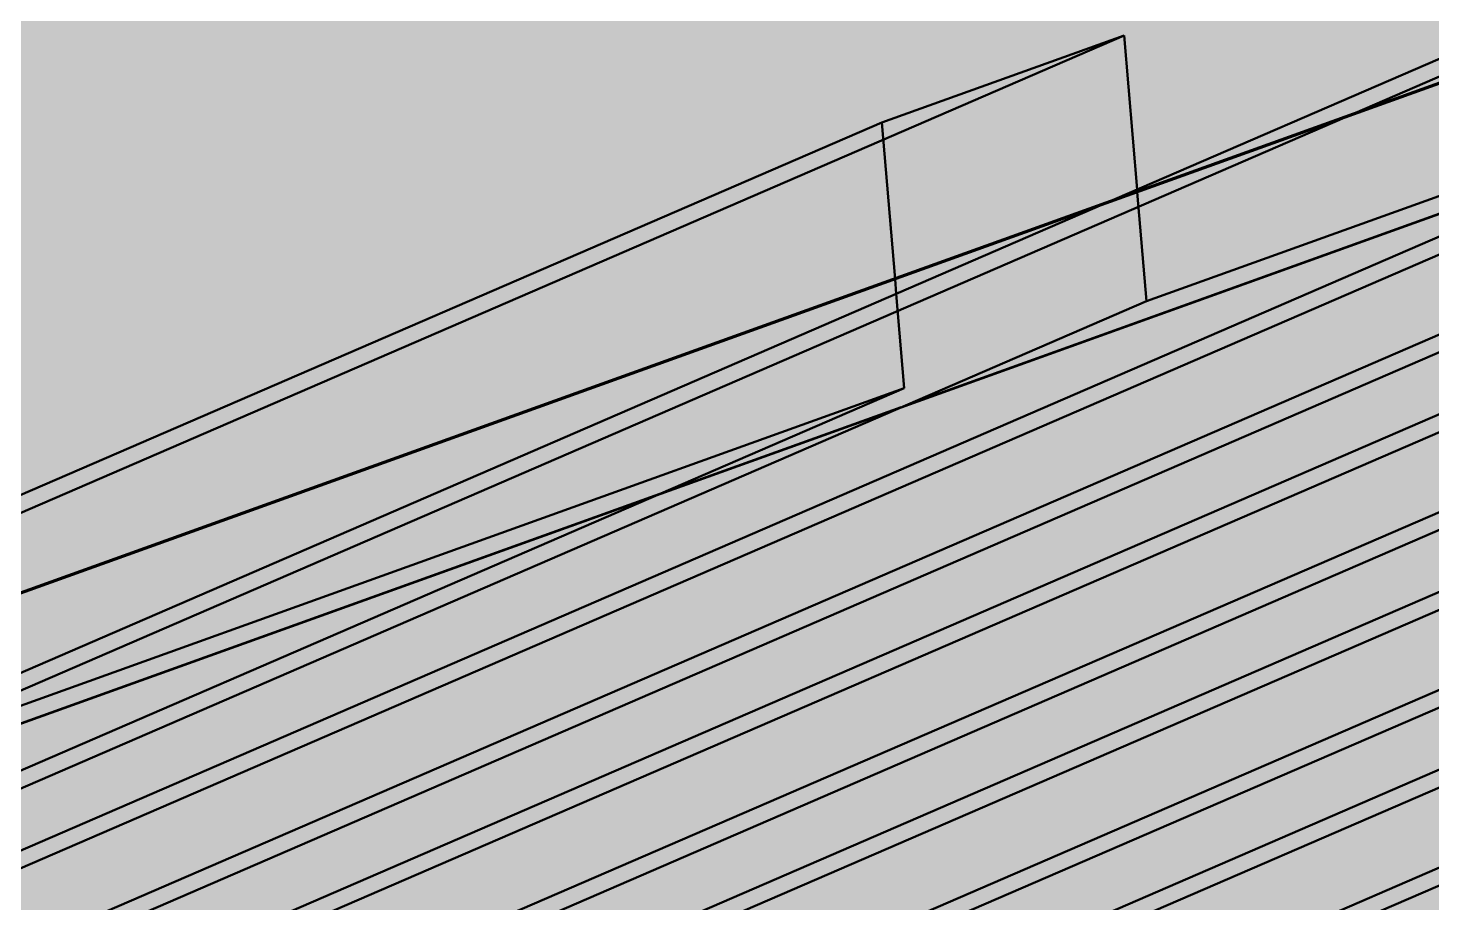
# Model space of a CAD drawing. Header units: metres. Extents: x -902 to -724, y 0 to 650.
# Drawn here: x -897.5872 to -897.1446, y 589.7933 to 590.0692 of the extents above; entities that cross this region are included whole.
import ezdxf

# ---------------------------------------------------------------- set-up
doc = ezdxf.new("R2010")
doc.units = ezdxf.units.M
for name, color, linetype, lineweight in [('D-BDGE-FLOOR', 7, 'Continuous', 50), ('D-BDGE-FLOOR-PAT', 7, 'Continuous', 50), ('D-BDGE-FRAMING', 7, 'Continuous', 50)]:
    doc.layers.add(name, color=color, linetype=linetype, lineweight=lineweight)

msp = doc.modelspace()

# ---------------------------------------------------------------- hatches: boundary and pattern name
at = {"layer": 'D-BDGE-FLOOR-PAT', "lineweight": 5, "true_color": 0xc0c0c0, "transparency": 33554647}
for points in [[(-895.67319, 588.79925), (-889.14209, 591.1477), (-892.01389, 592.13601), (-898.54524, 589.78764), (-895.96546, 588.89983)], [(-898.51439, 589.5584), (-891.98207, 591.90676), (-892.01156, 592.11691), (-898.54496, 589.77623), (-898.51774, 589.58224)]]:
    msp.add_hatch(color=9, dxfattribs=at).paths.add_polyline_path(points)
h = msp.add_hatch(color=9, dxfattribs=at)
h.paths.add_polyline_path([(-888.86022, 586.58687), (-888.86022, 586.59082), (-895.34609, 588.58337), (-895.34467, 588.66189), (-888.86022, 586.66978), (-883.08686, 589.16802), (-892.31424, 592.00866), (-898.54634, 589.77667), (-898.5746, 589.78569), (-898.57295, 589.57642), (-888.87306, 586.59082)])
h.paths.add_polyline_path([(-888.75362, 586.633), (-882.97491, 589.13355), (-882.98025, 589.1352), (-888.75895, 586.63464)])

# ---------------------------------------------------------------- linework, layer by layer
at = {"layer": 'D-BDGE-FLOOR', "color": 9, "true_color": 0xbbbbbb}
msp.add_line((-898.51445, 589.5588), (-891.9823, 591.90668), dxfattribs=at)
at = {"layer": 'D-BDGE-FLOOR', "color": 253, "true_color": 0xa1a1a1}
msp.add_line((-891.98207, 591.90676), (-898.51407, 589.55851), dxfattribs=at)
at = {"layer": 'D-BDGE-FLOOR', "color": 7, "true_color": 0xfefefe}
for p, q in [((-897.31194, 589.94954), (-893.27096, 591.40201)), ((-897.732, 589.79856), (-897.31196, 589.94953))]:
    msp.add_line(p, q, dxfattribs=at)
at = {"layer": 'D-BDGE-FRAMING', "color": 9, "true_color": 0xbbbbbb}
for p, q in [((-894.11447, 591.14016), (-897.73854, 589.57167)), ((-894.19091, 591.11268), (-897.7461, 589.574)), ((-894.87887, 590.86536), (-897.81419, 589.59496)), ((-894.95531, 590.83788), (-897.82175, 589.59729)), ((-895.64326, 590.59056), (-897.88984, 589.61825)), ((-895.7197, 590.56308), (-897.8974, 589.62058)), ((-896.40766, 590.31576), (-897.96549, 589.64154)), ((-896.4841, 590.28829), (-897.97305, 589.64387)), ((-897.17205, 590.04097), (-898.04114, 589.66483)), ((-897.24849, 590.01349), (-898.0487, 589.66716))]:
    msp.add_line(p, q, dxfattribs=at)
at = {"layer": 'D-BDGE-FRAMING', "color": 7, "true_color": 0xf4f4f4}
for p, q in [((-894.17993, 591.08095), (-897.74573, 589.53767)), ((-894.9436, 590.80647), (-897.81387, 589.56422)), ((-895.70726, 590.53198), (-897.89703, 589.58425)), ((-896.47093, 590.2575), (-897.97268, 589.60754)), ((-896.96818, 590.07877), (-897.23459, 589.98302)), ((-897.31805, 590.03941), (-897.31387, 589.98998)), ((-897.23459, 589.98302), (-897.2375, 590.01744)), ((-897.31387, 589.98998), (-897.31348, 589.98536)), ((-897.23459, 589.98302), (-898.04833, 589.63083))]:
    msp.add_line(p, q, dxfattribs=at)
at = {"layer": 'D-BDGE-FRAMING', "color": 7, "true_color": 0xfdfdfd}
for p, q in [((-894.2563, 591.0535), (-897.74579, 589.54325)), ((-895.01996, 590.77902), (-897.81387, 589.56982)), ((-895.78363, 590.50454), (-897.89709, 589.58983)), ((-896.54729, 590.23005), (-897.97274, 589.61312)), ((-897.31056, 589.95014), (-897.04415, 590.0459)), ((-897.31348, 589.98536), (-897.31096, 589.95557)), ((-897.31096, 589.95557), (-898.04839, 589.63641)), ((-897.31096, 589.95557), (-897.65461, 589.83205)), ((-897.38692, 589.92269), (-897.31196, 589.94964))]:
    msp.add_line(p, q, dxfattribs=at)
at = {"layer": 'D-BDGE-FRAMING', "color": 9, "true_color": 0xbfbfbf}
for p, q in [((-896.47802, 590.34134), (-897.17205, 590.04097)), ((-896.55438, 590.3139), (-897.24849, 590.01349)), ((-897.24168, 590.06686), (-897.93645, 589.76617)), ((-897.24168, 590.06686), (-897.31805, 590.03941)), ((-897.23757, 590.01821), (-897.24168, 590.06686)), ((-897.31805, 590.03941), (-898.01289, 589.73869))]:
    msp.add_line(p, q, dxfattribs=at)
at = {"layer": 'D-BDGE-FRAMING', "color": 7, "true_color": 0xfefefe}
msp.add_line((-897.65415, 589.82664), (-897.38692, 589.92269), dxfattribs=at)

doc.saveas('drawing.dxf')
